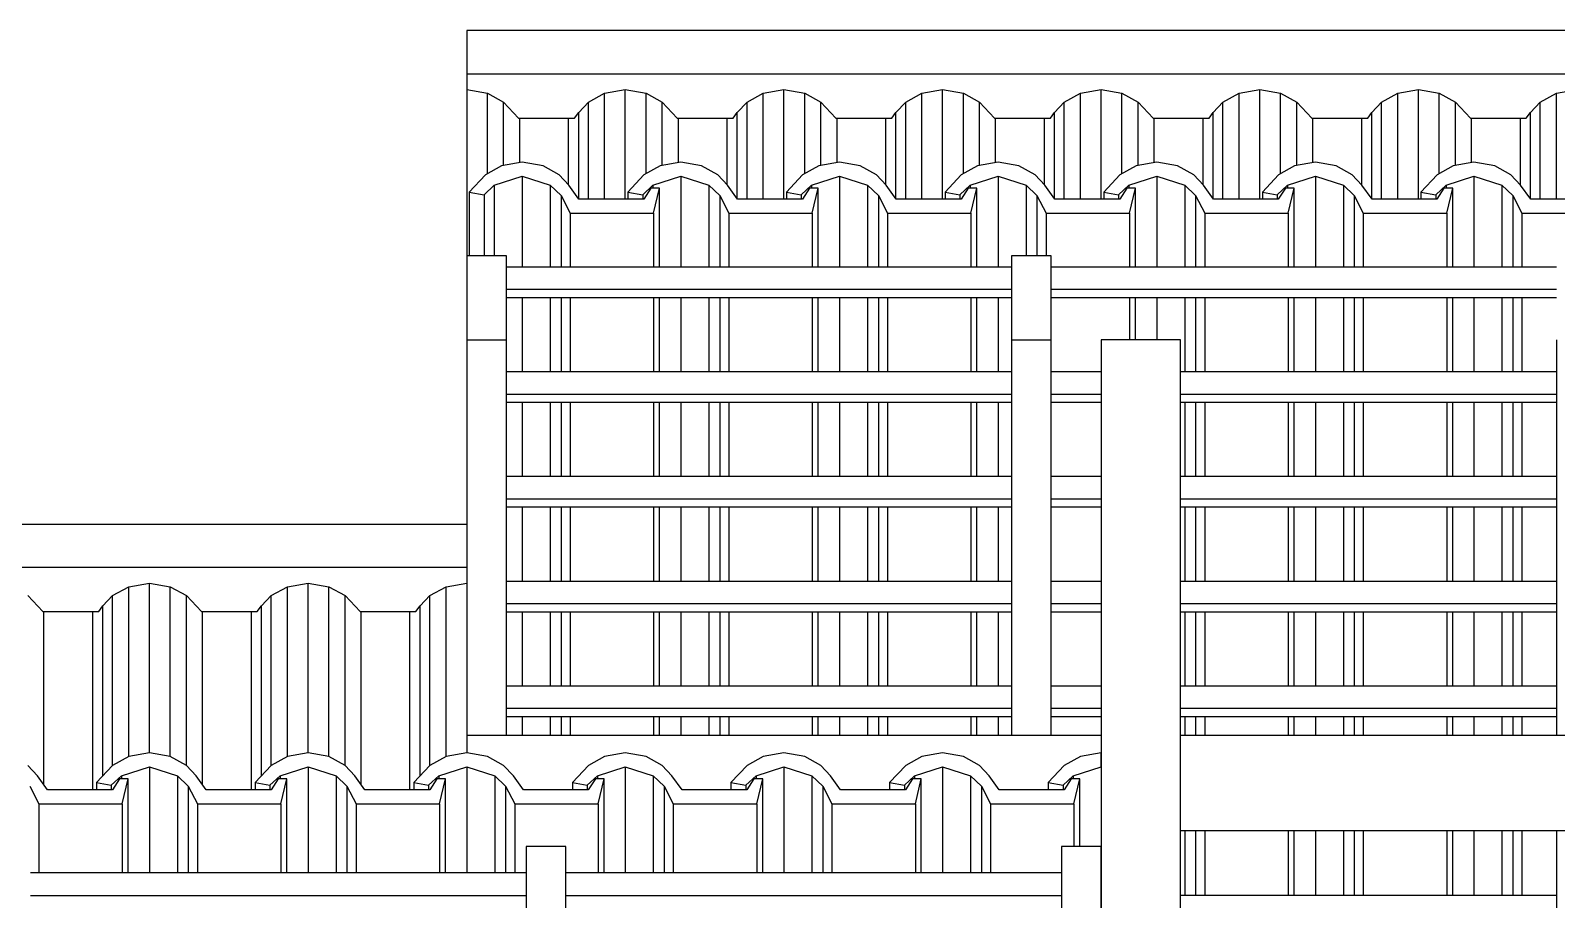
# Model space of a CAD drawing. Header units: metres. Extents: x 49 to 320, y -91 to 27.
# Drawn here: x 212.106 to 214.03, y 24.206 to 25.303 of the extents above; entities that cross this region are included whole.
import ezdxf

# ---------------------------------------------------------------- set-up
doc = ezdxf.new("R2010")
doc.units = ezdxf.units.M
doc.header["$LTSCALE"] = 0.2
for name, color, linetype in [('ARQ-___-___-VST', 9, 'Continuous'), ('ARQ-ALV', 6, 'Continuous'), ('ARQ-COB', 4, 'Continuous'), ('ARQ-FOR', 2, 'Continuous')]:
    doc.layers.add(name, color=color, linetype=linetype)

msp = doc.modelspace()

# ---------------------------------------------------------------- linework, layer by layer
at = {"layer": 'ARQ-___-___-VST'}
for p, q in [((212.6559, 25.3026), (212.6559, 25.2998)), ((218.8259, 25.3026), (212.6559, 25.3026)), ((218.8259, 25.3026), (212.6559, 25.3026)), ((212.6559, 25.2998), (212.6559, 25.2821)), ((212.6559, 25.2821), (212.6559, 25.2535)), ((212.6559, 25.2535), (212.6559, 25.248)), ((212.6559, 25.248), (212.6559, 25.2281)), ((212.6559, 25.248), (218.8259, 25.248)), ((212.6559, 25.2281), (212.6559, 25.0182)), ((212.6559, 25.2281), (212.6821, 25.2234)), ((212.8298, 25.2234), (212.8559, 25.2281)), ((212.8559, 25.0897), (212.8559, 25.2281)), ((212.8559, 25.2281), (212.8821, 25.2234)), ((213.0298, 25.2234), (213.0559, 25.2281)), ((213.0559, 25.0897), (213.0559, 25.2281)), ((213.0559, 25.2281), (213.0821, 25.2234)), ((213.2298, 25.2234), (213.2559, 25.2281)), ((213.2559, 25.0897), (213.2559, 25.2281)), ((213.2559, 25.2281), (213.2821, 25.2234)), ((213.4298, 25.2234), (213.4559, 25.2281)), ((213.4559, 25.0897), (213.4559, 25.2281)), ((213.4559, 25.2281), (213.4821, 25.2234)), ((213.6298, 25.2234), (213.6559, 25.2281)), ((213.6559, 25.0897), (213.6559, 25.2281)), ((213.6559, 25.2281), (213.6821, 25.2234)), ((213.8298, 25.2234), (213.8559, 25.2281)), ((213.8559, 25.0897), (213.8559, 25.2281)), ((213.8559, 25.2281), (213.8821, 25.2234)), ((214.0298, 25.2234), (214.0559, 25.2281)), ((212.6821, 25.122), (212.6821, 25.2234)), ((212.6821, 25.2234), (212.7025, 25.2123)), ((212.7025, 25.1322), (212.7025, 25.2123)), ((212.7025, 25.2123), (212.7214, 25.192)), ((212.7971, 25.1993), (212.8094, 25.2123)), ((212.8094, 25.2123), (212.8298, 25.2234)), ((212.8094, 25.0897), (212.8094, 25.2123)), ((212.8298, 25.0897), (212.8298, 25.2234)), ((212.8821, 25.122), (212.8821, 25.2234)), ((212.8821, 25.2234), (212.9025, 25.2123)), ((212.9025, 25.1322), (212.9025, 25.2123)), ((212.9025, 25.2123), (212.9214, 25.192)), ((212.9971, 25.1993), (213.0094, 25.2123)), ((213.0094, 25.2123), (213.0298, 25.2234)), ((213.0094, 25.0897), (213.0094, 25.2123)), ((213.0298, 25.0897), (213.0298, 25.2234)), ((213.0821, 25.122), (213.0821, 25.2234)), ((213.0821, 25.2234), (213.1025, 25.2123)), ((213.1025, 25.1322), (213.1025, 25.2123)), ((213.1025, 25.2123), (213.1214, 25.192)), ((213.1971, 25.1993), (213.2094, 25.2123)), ((213.2094, 25.2123), (213.2298, 25.2234)), ((213.2094, 25.0897), (213.2094, 25.2123)), ((213.2298, 25.0897), (213.2298, 25.2234)), ((213.2821, 25.122), (213.2821, 25.2234)), ((213.2821, 25.2234), (213.3025, 25.2123)), ((213.3025, 25.1322), (213.3025, 25.2123)), ((213.3025, 25.2123), (213.3214, 25.192)), ((213.3971, 25.1993), (213.4094, 25.2123)), ((213.4094, 25.2123), (213.4298, 25.2234)), ((213.4094, 25.0897), (213.4094, 25.2123)), ((213.4298, 25.0897), (213.4298, 25.2234)), ((213.4821, 25.122), (213.4821, 25.2234)), ((213.4821, 25.2234), (213.5025, 25.2123)), ((213.5025, 25.1322), (213.5025, 25.2123)), ((213.5025, 25.2123), (213.5214, 25.192)), ((213.5971, 25.1993), (213.6094, 25.2123)), ((213.6094, 25.2123), (213.6298, 25.2234)), ((213.6094, 25.0897), (213.6094, 25.2123)), ((213.6298, 25.0897), (213.6298, 25.2234)), ((213.6821, 25.122), (213.6821, 25.2234)), ((213.6821, 25.2234), (213.7025, 25.2123)), ((213.7025, 25.1322), (213.7025, 25.2123)), ((213.7025, 25.2123), (213.7214, 25.192)), ((213.7971, 25.1993), (213.8094, 25.2123)), ((213.8094, 25.2123), (213.8298, 25.2234)), ((213.8094, 25.0897), (213.8094, 25.2123)), ((213.8298, 25.0897), (213.8298, 25.2234)), ((213.8821, 25.122), (213.8821, 25.2234)), ((213.8821, 25.2234), (213.9025, 25.2123)), ((213.9025, 25.1322), (213.9025, 25.2123)), ((213.9025, 25.2123), (213.9214, 25.192)), ((213.9971, 25.1993), (214.0094, 25.2123)), ((214.0094, 25.2123), (214.0298, 25.2234)), ((214.0094, 25.0897), (214.0094, 25.2123)), ((214.0298, 25.0897), (214.0298, 25.2234)), ((212.7214, 25.192), (212.7919, 25.192)), ((212.7228, 25.1358), (212.7228, 25.192)), ((212.7844, 25.1079), (212.7844, 25.192)), ((212.7919, 25.192), (212.7971, 25.1993)), ((212.7971, 25.0902), (212.7971, 25.1993)), ((212.9214, 25.192), (212.9919, 25.192)), ((212.9228, 25.1358), (212.9228, 25.192)), ((212.9844, 25.1079), (212.9844, 25.192)), ((212.9919, 25.192), (212.9971, 25.1993)), ((212.9971, 25.0902), (212.9971, 25.1993)), ((213.1214, 25.192), (213.1919, 25.192)), ((213.1228, 25.1358), (213.1228, 25.192)), ((213.1844, 25.1079), (213.1844, 25.192)), ((213.1919, 25.192), (213.1971, 25.1993)), ((213.1971, 25.0902), (213.1971, 25.1993)), ((213.3214, 25.192), (213.3919, 25.192)), ((213.3228, 25.1358), (213.3228, 25.192)), ((213.3844, 25.1079), (213.3844, 25.192)), ((213.3919, 25.192), (213.3971, 25.1993)), ((213.3971, 25.0902), (213.3971, 25.1993)), ((213.5214, 25.192), (213.5919, 25.192)), ((213.5228, 25.1358), (213.5228, 25.192)), ((213.5844, 25.1079), (213.5844, 25.192)), ((213.5919, 25.192), (213.5971, 25.1993)), ((213.5971, 25.0902), (213.5971, 25.1993)), ((213.7214, 25.192), (213.7919, 25.192)), ((213.7228, 25.1358), (213.7228, 25.192)), ((213.7844, 25.1079), (213.7844, 25.192)), ((213.7919, 25.192), (213.7971, 25.1993)), ((213.7971, 25.0902), (213.7971, 25.1993)), ((213.9214, 25.192), (213.9919, 25.192)), ((213.9228, 25.1358), (213.9228, 25.192)), ((213.9844, 25.1079), (213.9844, 25.192)), ((213.9919, 25.192), (213.9971, 25.1993)), ((213.9971, 25.0902), (213.9971, 25.1993)), ((212.7259, 25.1189), (212.7259, 25.004)), ((212.9259, 25.1189), (212.9259, 25.004)), ((213.1259, 25.1189), (213.1259, 25.004)), ((213.3259, 25.1189), (213.3259, 25.004)), ((213.5259, 25.1189), (213.5259, 25.004)), ((213.7259, 25.1189), (213.7259, 25.004)), ((213.9259, 25.1189), (213.9259, 25.004)), ((212.6591, 25.0988), (212.6591, 25.0182)), ((212.6778, 25.0955), (212.6778, 25.0182)), ((212.6907, 25.1075), (212.6907, 25.0182)), ((212.7612, 25.1075), (212.7612, 25.004)), ((212.7749, 25.0945), (212.7749, 25.004)), ((212.8591, 25.0988), (212.8591, 25.0897)), ((212.8778, 25.0955), (212.8778, 25.0897)), ((212.8907, 25.1075), (212.8907, 25.1035)), ((212.8991, 25.004), (212.8991, 25.1035)), ((212.9612, 25.1075), (212.9612, 25.004)), ((212.9749, 25.0945), (212.9749, 25.004)), ((213.0591, 25.0988), (213.0591, 25.0897)), ((213.0778, 25.0955), (213.0778, 25.0897)), ((213.0907, 25.1075), (213.0907, 25.1035)), ((213.0991, 25.004), (213.0991, 25.1035)), ((213.1612, 25.1075), (213.1612, 25.004)), ((213.1749, 25.0945), (213.1749, 25.004)), ((213.2591, 25.0988), (213.2591, 25.0897)), ((213.2778, 25.0955), (213.2778, 25.0897)), ((213.2907, 25.1075), (213.2907, 25.1035)), ((213.2991, 25.004), (213.2991, 25.1035)), ((213.3612, 25.1075), (213.3612, 25.0182)), ((213.3749, 25.0945), (213.3749, 25.0182)), ((213.4591, 25.0988), (213.4591, 25.0897)), ((213.4778, 25.0955), (213.4778, 25.0897)), ((213.4907, 25.1075), (213.4907, 25.1035)), ((213.4991, 25.004), (213.4991, 25.1035)), ((213.5612, 25.1075), (213.5612, 25.004)), ((213.5749, 25.0945), (213.5749, 25.004)), ((213.6591, 25.0988), (213.6591, 25.0897)), ((213.6778, 25.0955), (213.6778, 25.0897)), ((213.6907, 25.1075), (213.6907, 25.1035)), ((213.6991, 25.004), (213.6991, 25.1035)), ((213.7612, 25.1075), (213.7612, 25.004)), ((213.7749, 25.0945), (213.7749, 25.004)), ((213.8591, 25.0988), (213.8591, 25.0897)), ((213.8778, 25.0955), (213.8778, 25.0897)), ((213.8907, 25.1075), (213.8907, 25.1035)), ((213.8991, 25.004), (213.8991, 25.1035)), ((213.9612, 25.1075), (213.9612, 25.004)), ((213.9749, 25.0945), (213.9749, 25.004)), ((212.7864, 25.0722), (212.7864, 25.004)), ((212.8916, 25.0722), (212.8916, 25.004)), ((212.9864, 25.0722), (212.9864, 25.004)), ((213.0916, 25.0722), (213.0916, 25.004)), ((213.1864, 25.0722), (213.1864, 25.004)), ((213.2916, 25.0722), (213.2916, 25.004)), ((213.3864, 25.0722), (213.3864, 25.0182)), ((213.4916, 25.0722), (213.4916, 25.004)), ((213.5864, 25.0722), (213.5864, 25.004)), ((213.6916, 25.0722), (213.6916, 25.004)), ((213.7864, 25.0722), (213.7864, 25.004)), ((213.8916, 25.0722), (213.8916, 25.004)), ((213.9864, 25.0722), (213.9864, 25.004)), ((213.3429, 25.004), (212.7059, 25.004)), ((214.0299, 25.004), (213.3929, 25.004)), ((213.3429, 24.9757), (212.7059, 24.9757)), ((214.0299, 24.9757), (213.3929, 24.9757)), ((212.7059, 24.9658), (213.3429, 24.9658)), ((212.7259, 24.9658), (212.7259, 24.8719)), ((212.7612, 24.9658), (212.7612, 24.8719)), ((212.7749, 24.9658), (212.7749, 24.8719)), ((212.7864, 24.9658), (212.7864, 24.8719)), ((212.8916, 24.9658), (212.8916, 24.8719)), ((212.8991, 24.8719), (212.8991, 24.9658)), ((212.9259, 24.9658), (212.9259, 24.8719)), ((212.9612, 24.9658), (212.9612, 24.8719)), ((212.9749, 24.9658), (212.9749, 24.8719)), ((212.9864, 24.9658), (212.9864, 24.8719)), ((213.0916, 24.9658), (213.0916, 24.8719)), ((213.0991, 24.8719), (213.0991, 24.9658)), ((213.1259, 24.9658), (213.1259, 24.8719)), ((213.1612, 24.9658), (213.1612, 24.8719)), ((213.1749, 24.9658), (213.1749, 24.8719)), ((213.1864, 24.9658), (213.1864, 24.8719)), ((213.2916, 24.9658), (213.2916, 24.8719)), ((213.2991, 24.8719), (213.2991, 24.9658)), ((213.3259, 24.9658), (213.3259, 24.8719)), ((213.3929, 24.9658), (214.0299, 24.9658)), ((213.4916, 24.9658), (213.4916, 24.9122)), ((213.4991, 24.9122), (213.4991, 24.9658)), ((213.5259, 24.9658), (213.5259, 24.9122)), ((213.5612, 24.9658), (213.5612, 24.8719)), ((213.5749, 24.9658), (213.5749, 24.8719)), ((213.5864, 24.9658), (213.5864, 24.8719)), ((213.6916, 24.9658), (213.6916, 24.8719)), ((213.6991, 24.8719), (213.6991, 24.9658)), ((213.7259, 24.9658), (213.7259, 24.8719)), ((213.7612, 24.9658), (213.7612, 24.8719)), ((213.7749, 24.9658), (213.7749, 24.8719)), ((213.7864, 24.9658), (213.7864, 24.8719)), ((213.8916, 24.9658), (213.8916, 24.8719)), ((213.8991, 24.8719), (213.8991, 24.9658)), ((213.9259, 24.9658), (213.9259, 24.8719)), ((213.9612, 24.9658), (213.9612, 24.8719)), ((213.9749, 24.9658), (213.9749, 24.8719)), ((213.9864, 24.9658), (213.9864, 24.8719)), ((212.6559, 24.9123), (212.6559, 24.4133)), ((212.7059, 24.4133), (212.7059, 24.9123)), ((213.3429, 24.9123), (213.3429, 24.4133)), ((213.3929, 24.4133), (213.3929, 24.9123)), ((214.0299, 24.9123), (214.0299, 24.4133)), ((213.3429, 24.8719), (212.7059, 24.8719)), ((213.4559, 24.8719), (213.3929, 24.8719)), ((214.0299, 24.8719), (213.5559, 24.8719)), ((213.3429, 24.8436), (212.7059, 24.8436)), ((213.4559, 24.8436), (213.3929, 24.8436)), ((214.0299, 24.8436), (213.5559, 24.8436)), ((212.7059, 24.8337), (213.3429, 24.8337)), ((212.7259, 24.8337), (212.7259, 24.7398)), ((212.7612, 24.8337), (212.7612, 24.7398)), ((212.7749, 24.8337), (212.7749, 24.7398)), ((212.7864, 24.8337), (212.7864, 24.7398)), ((212.8916, 24.8337), (212.8916, 24.7398)), ((212.8991, 24.7398), (212.8991, 24.8337)), ((212.9259, 24.8337), (212.9259, 24.7398)), ((212.9612, 24.8337), (212.9612, 24.7398)), ((212.9749, 24.8337), (212.9749, 24.7398)), ((212.9864, 24.8337), (212.9864, 24.7398)), ((213.0916, 24.8337), (213.0916, 24.7398)), ((213.0991, 24.7398), (213.0991, 24.8337)), ((213.1259, 24.8337), (213.1259, 24.7398)), ((213.1612, 24.8337), (213.1612, 24.7398)), ((213.1749, 24.8337), (213.1749, 24.7398)), ((213.1864, 24.8337), (213.1864, 24.7398)), ((213.2916, 24.8337), (213.2916, 24.7398)), ((213.2991, 24.7398), (213.2991, 24.8337)), ((213.3259, 24.8337), (213.3259, 24.7398)), ((213.3929, 24.8337), (213.4559, 24.8337)), ((213.5559, 24.8337), (214.0299, 24.8337)), ((213.5612, 24.8337), (213.5612, 24.7398)), ((213.5749, 24.8337), (213.5749, 24.7398)), ((213.5864, 24.8337), (213.5864, 24.7398)), ((213.6916, 24.8337), (213.6916, 24.7398)), ((213.6991, 24.7398), (213.6991, 24.8337)), ((213.7259, 24.8337), (213.7259, 24.7398)), ((213.7612, 24.8337), (213.7612, 24.7398)), ((213.7749, 24.8337), (213.7749, 24.7398)), ((213.7864, 24.8337), (213.7864, 24.7398)), ((213.8916, 24.8337), (213.8916, 24.7398)), ((213.8991, 24.7398), (213.8991, 24.8337)), ((213.9259, 24.8337), (213.9259, 24.7398)), ((213.9612, 24.8337), (213.9612, 24.7398)), ((213.9749, 24.8337), (213.9749, 24.7398)), ((213.9864, 24.8337), (213.9864, 24.7398)), ((213.3429, 24.7398), (212.7059, 24.7398)), ((213.4559, 24.7398), (213.3929, 24.7398)), ((214.0299, 24.7398), (213.5559, 24.7398)), ((213.3429, 24.7114), (212.7059, 24.7114)), ((213.4559, 24.7114), (213.3929, 24.7114)), ((214.0299, 24.7114), (213.5559, 24.7114)), ((212.7059, 24.7015), (213.3429, 24.7015)), ((212.7259, 24.7015), (212.7259, 24.6076)), ((212.7612, 24.7015), (212.7612, 24.6076)), ((212.7749, 24.7015), (212.7749, 24.6076)), ((212.7864, 24.7015), (212.7864, 24.6076)), ((212.8916, 24.7015), (212.8916, 24.6076)), ((212.8991, 24.6076), (212.8991, 24.7015)), ((212.9259, 24.7015), (212.9259, 24.6076)), ((212.9612, 24.7015), (212.9612, 24.6076)), ((212.9749, 24.7015), (212.9749, 24.6076)), ((212.9864, 24.7015), (212.9864, 24.6076)), ((213.0916, 24.7015), (213.0916, 24.6076)), ((213.0991, 24.6076), (213.0991, 24.7015)), ((213.1259, 24.7015), (213.1259, 24.6076)), ((213.1612, 24.7015), (213.1612, 24.6076)), ((213.1749, 24.7015), (213.1749, 24.6076)), ((213.1864, 24.7015), (213.1864, 24.6076)), ((213.2916, 24.7015), (213.2916, 24.6076)), ((213.2991, 24.6076), (213.2991, 24.7015)), ((213.3259, 24.7015), (213.3259, 24.6076)), ((213.3929, 24.7015), (213.4559, 24.7015)), ((213.5559, 24.7015), (214.0299, 24.7015)), ((213.5612, 24.7015), (213.5612, 24.6076)), ((213.5749, 24.7015), (213.5749, 24.6076)), ((213.5864, 24.7015), (213.5864, 24.6076)), ((213.6916, 24.7015), (213.6916, 24.6076)), ((213.6991, 24.6076), (213.6991, 24.7015)), ((213.7259, 24.7015), (213.7259, 24.6076)), ((213.7612, 24.7015), (213.7612, 24.6076)), ((213.7749, 24.7015), (213.7749, 24.6076)), ((213.7864, 24.7015), (213.7864, 24.6076)), ((213.8916, 24.7015), (213.8916, 24.6076)), ((213.8991, 24.6076), (213.8991, 24.7015)), ((213.9259, 24.7015), (213.9259, 24.6076)), ((213.9612, 24.7015), (213.9612, 24.6076)), ((213.9749, 24.7015), (213.9749, 24.6076)), ((213.9864, 24.7015), (213.9864, 24.6076)), ((212.6559, 24.6793), (210.8559, 24.6793)), ((210.8559, 24.6255), (212.6559, 24.6255)), ((212.1025, 24.5898), (212.1214, 24.5695)), ((212.1971, 24.5768), (212.2094, 24.5898)), ((212.2094, 24.5898), (212.2298, 24.6009)), ((212.2094, 24.3755), (212.2094, 24.5898)), ((212.2298, 24.6009), (212.2559, 24.6056)), ((212.2298, 24.3867), (212.2298, 24.6009)), ((212.2559, 24.3913), (212.2559, 24.6056)), ((212.2559, 24.6056), (212.2821, 24.6009)), ((212.2821, 24.3867), (212.2821, 24.6009)), ((212.2821, 24.6009), (212.3025, 24.5898)), ((212.3025, 24.3755), (212.3025, 24.5898)), ((212.3025, 24.5898), (212.3214, 24.5695)), ((212.3971, 24.5768), (212.4094, 24.5898)), ((212.4094, 24.5898), (212.4298, 24.6009)), ((212.4094, 24.3755), (212.4094, 24.5898)), ((212.4298, 24.6009), (212.4559, 24.6056)), ((212.4298, 24.3867), (212.4298, 24.6009)), ((212.4559, 24.3913), (212.4559, 24.6056)), ((212.4559, 24.6056), (212.4821, 24.6009)), ((212.4821, 24.3867), (212.4821, 24.6009)), ((212.4821, 24.6009), (212.5025, 24.5898)), ((212.5025, 24.3755), (212.5025, 24.5898)), ((212.5025, 24.5898), (212.5214, 24.5695)), ((212.5971, 24.5768), (212.6094, 24.5898)), ((212.6094, 24.5898), (212.6298, 24.6009)), ((212.6094, 24.3755), (212.6094, 24.5898)), ((212.6298, 24.6009), (212.6559, 24.6056)), ((212.6298, 24.3867), (212.6298, 24.6009)), ((213.3429, 24.6076), (212.7059, 24.6076)), ((213.4559, 24.6076), (213.3929, 24.6076)), ((214.0299, 24.6076), (213.5559, 24.6076)), ((212.1214, 24.5695), (212.1919, 24.5695)), ((212.1228, 24.3513), (212.1228, 24.5695)), ((212.1844, 24.3447), (212.1844, 24.5695)), ((212.1919, 24.5695), (212.1971, 24.5768)), ((212.1971, 24.3624), (212.1971, 24.5768)), ((212.3214, 24.5695), (212.3919, 24.5695)), ((212.3228, 24.3513), (212.3228, 24.5695)), ((212.3844, 24.3447), (212.3844, 24.5695)), ((212.3919, 24.5695), (212.3971, 24.5768)), ((212.3971, 24.3624), (212.3971, 24.5768)), ((212.5214, 24.5695), (212.5919, 24.5695)), ((212.5228, 24.3513), (212.5228, 24.5695)), ((212.5844, 24.3447), (212.5844, 24.5695)), ((212.5919, 24.5695), (212.5971, 24.5768)), ((212.5971, 24.3624), (212.5971, 24.5768)), ((213.3429, 24.5793), (212.7059, 24.5793)), ((213.4559, 24.5793), (213.3929, 24.5793)), ((214.0299, 24.5793), (213.5559, 24.5793)), ((212.7059, 24.5694), (213.3429, 24.5694)), ((212.7259, 24.5694), (212.7259, 24.4755)), ((212.7612, 24.5694), (212.7612, 24.4755)), ((212.7749, 24.5694), (212.7749, 24.4755)), ((212.7864, 24.5694), (212.7864, 24.4755)), ((212.8916, 24.5694), (212.8916, 24.4755)), ((212.8991, 24.4755), (212.8991, 24.5694)), ((212.9259, 24.5694), (212.9259, 24.4755)), ((212.9612, 24.5694), (212.9612, 24.4755)), ((212.9749, 24.5694), (212.9749, 24.4755)), ((212.9864, 24.5694), (212.9864, 24.4755)), ((213.0916, 24.5694), (213.0916, 24.4755)), ((213.0991, 24.4755), (213.0991, 24.5694)), ((213.1259, 24.5694), (213.1259, 24.4755)), ((213.1612, 24.5694), (213.1612, 24.4755)), ((213.1749, 24.5694), (213.1749, 24.4755)), ((213.1864, 24.5694), (213.1864, 24.4755)), ((213.2916, 24.5694), (213.2916, 24.4755)), ((213.2991, 24.4755), (213.2991, 24.5694)), ((213.3259, 24.5694), (213.3259, 24.4755)), ((213.3929, 24.5694), (213.4559, 24.5694)), ((213.5559, 24.5694), (214.0299, 24.5694)), ((213.5612, 24.5694), (213.5612, 24.4755)), ((213.5749, 24.5694), (213.5749, 24.4755)), ((213.5864, 24.5694), (213.5864, 24.4755)), ((213.6916, 24.5694), (213.6916, 24.4755)), ((213.6991, 24.4755), (213.6991, 24.5694)), ((213.7259, 24.5694), (213.7259, 24.4755)), ((213.7612, 24.5694), (213.7612, 24.4755)), ((213.7749, 24.5694), (213.7749, 24.4755)), ((213.7864, 24.5694), (213.7864, 24.4755)), ((213.8916, 24.5694), (213.8916, 24.4755)), ((213.8991, 24.4755), (213.8991, 24.5694)), ((213.9259, 24.5694), (213.9259, 24.4755)), ((213.9612, 24.5694), (213.9612, 24.4755)), ((213.9749, 24.5694), (213.9749, 24.4755)), ((213.9864, 24.5694), (213.9864, 24.4755)), ((213.3429, 24.4755), (212.7059, 24.4755)), ((213.4559, 24.4755), (213.3929, 24.4755)), ((214.0299, 24.4755), (213.5559, 24.4755)), ((213.3429, 24.4472), (212.7059, 24.4472)), ((212.7059, 24.4373), (213.3429, 24.4373)), ((212.7259, 24.4373), (212.7259, 24.4133)), ((212.7612, 24.4373), (212.7612, 24.4133)), ((212.7749, 24.4373), (212.7749, 24.4133)), ((212.7864, 24.4373), (212.7864, 24.4133)), ((212.8916, 24.4373), (212.8916, 24.4133)), ((212.8991, 24.4133), (212.8991, 24.4373)), ((212.9259, 24.4373), (212.9259, 24.4133)), ((212.9612, 24.4373), (212.9612, 24.4133)), ((212.9749, 24.4373), (212.9749, 24.4133)), ((212.9864, 24.4373), (212.9864, 24.4133)), ((213.0916, 24.4373), (213.0916, 24.4133)), ((213.0991, 24.4133), (213.0991, 24.4373)), ((213.1259, 24.4373), (213.1259, 24.4133)), ((213.1612, 24.4373), (213.1612, 24.4133)), ((213.1749, 24.4373), (213.1749, 24.4133)), ((213.1864, 24.4373), (213.1864, 24.4133)), ((213.2916, 24.4373), (213.2916, 24.4133)), ((213.2991, 24.4133), (213.2991, 24.4373)), ((213.3259, 24.4373), (213.3259, 24.4133)), ((213.4559, 24.4472), (213.3929, 24.4472)), ((213.3929, 24.4373), (213.4559, 24.4373)), ((214.0299, 24.4472), (213.5559, 24.4472)), ((213.5559, 24.4373), (214.0299, 24.4373)), ((213.5612, 24.4373), (213.5612, 24.4133)), ((213.5749, 24.4373), (213.5749, 24.4133)), ((213.5864, 24.4373), (213.5864, 24.4133)), ((213.6916, 24.4373), (213.6916, 24.4133)), ((213.6991, 24.4133), (213.6991, 24.4373)), ((213.7259, 24.4373), (213.7259, 24.4133)), ((213.7612, 24.4373), (213.7612, 24.4133)), ((213.7749, 24.4373), (213.7749, 24.4133)), ((213.7864, 24.4373), (213.7864, 24.4133)), ((213.8916, 24.4373), (213.8916, 24.4133)), ((213.8991, 24.4133), (213.8991, 24.4373)), ((213.9259, 24.4373), (213.9259, 24.4133)), ((213.9612, 24.4373), (213.9612, 24.4133)), ((213.9749, 24.4373), (213.9749, 24.4133)), ((213.9864, 24.4373), (213.9864, 24.4133)), ((212.6559, 24.4133), (212.6559, 24.3913)), ((213.4559, 24.4133), (212.6559, 24.4133)), ((218.8259, 24.4133), (213.5559, 24.4133)), ((212.2207, 24.3625), (212.2207, 24.3585)), ((212.2291, 24.2398), (212.2291, 24.3585)), ((212.2559, 24.3739), (212.2559, 24.2398)), ((212.2912, 24.3625), (212.2912, 24.2398)), ((212.4207, 24.3625), (212.4207, 24.3585)), ((212.4291, 24.2398), (212.4291, 24.3585)), ((212.4559, 24.3739), (212.4559, 24.2398)), ((212.4912, 24.3625), (212.4912, 24.2398)), ((212.6207, 24.3625), (212.6207, 24.3585)), ((212.6291, 24.2398), (212.6291, 24.3585)), ((212.6559, 24.3739), (212.6559, 24.2398)), ((212.6912, 24.3625), (212.6912, 24.2398)), ((212.8207, 24.3625), (212.8207, 24.3585)), ((212.8291, 24.2398), (212.8291, 24.3585)), ((212.8559, 24.3739), (212.8559, 24.2398)), ((212.8912, 24.3625), (212.8912, 24.2398)), ((213.0207, 24.3625), (213.0207, 24.3585)), ((213.0291, 24.2398), (213.0291, 24.3585)), ((213.0559, 24.3739), (213.0559, 24.2398)), ((213.0912, 24.3625), (213.0912, 24.2398)), ((213.2207, 24.3625), (213.2207, 24.3585)), ((213.2291, 24.2398), (213.2291, 24.3585)), ((213.2559, 24.3739), (213.2559, 24.2398)), ((213.2912, 24.3625), (213.2912, 24.2398)), ((213.4207, 24.3625), (213.4207, 24.3585)), ((213.4291, 24.2732), (213.4291, 24.3585)), ((212.1891, 24.3538), (212.1891, 24.3447)), ((212.2078, 24.3505), (212.2078, 24.3447)), ((212.3049, 24.3495), (212.3049, 24.2398)), ((212.3891, 24.3538), (212.3891, 24.3447)), ((212.4078, 24.3505), (212.4078, 24.3447)), ((212.5049, 24.3495), (212.5049, 24.2398)), ((212.5891, 24.3538), (212.5891, 24.3447)), ((212.6078, 24.3505), (212.6078, 24.3447)), ((212.7049, 24.3495), (212.7049, 24.2398)), ((212.7891, 24.3538), (212.7891, 24.3447)), ((212.8078, 24.3505), (212.8078, 24.3447)), ((212.9049, 24.3495), (212.9049, 24.2398)), ((212.9891, 24.3538), (212.9891, 24.3447)), ((213.0078, 24.3505), (213.0078, 24.3447)), ((213.1049, 24.3495), (213.1049, 24.2398)), ((213.1891, 24.3538), (213.1891, 24.3447)), ((213.2078, 24.3505), (213.2078, 24.3447)), ((213.3049, 24.3495), (213.3049, 24.2398)), ((213.3891, 24.3538), (213.3891, 24.3447)), ((213.4078, 24.3505), (213.4078, 24.3447)), ((212.1164, 24.3272), (212.1164, 24.2398)), ((212.2216, 24.3272), (212.2216, 24.2398)), ((212.3164, 24.3272), (212.3164, 24.2398)), ((212.4216, 24.3272), (212.4216, 24.2398)), ((212.5164, 24.3272), (212.5164, 24.2398)), ((212.6216, 24.3272), (212.6216, 24.2398)), ((212.7164, 24.3272), (212.7164, 24.2398)), ((212.8216, 24.3272), (212.8216, 24.2398)), ((212.9164, 24.3272), (212.9164, 24.2398)), ((213.0216, 24.3272), (213.0216, 24.2398)), ((213.1164, 24.3272), (213.1164, 24.2398)), ((213.2216, 24.3272), (213.2216, 24.2398)), ((213.3164, 24.3272), (213.3164, 24.2398)), ((213.4216, 24.3272), (213.4216, 24.2732)), ((213.5559, 24.2933), (218.8259, 24.2933)), ((213.5612, 24.2933), (213.5612, 24.2112)), ((213.5749, 24.2933), (213.5749, 24.2112)), ((213.5864, 24.2933), (213.5864, 24.2112)), ((213.6916, 24.2933), (213.6916, 24.2112)), ((213.6991, 24.2112), (213.6991, 24.2933)), ((213.7259, 24.2933), (213.7259, 24.2112)), ((213.7612, 24.2933), (213.7612, 24.2112)), ((213.7749, 24.2933), (213.7749, 24.2112)), ((213.7864, 24.2933), (213.7864, 24.2112)), ((213.8916, 24.2933), (213.8916, 24.2112)), ((213.8991, 24.2112), (213.8991, 24.2933)), ((213.9259, 24.2933), (213.9259, 24.2112)), ((213.9612, 24.2933), (213.9612, 24.2112)), ((213.9749, 24.2933), (213.9749, 24.2112)), ((213.9864, 24.2933), (213.9864, 24.2112)), ((214.0299, 24.2933), (214.0299, 23.842)), ((212.7309, 24.2398), (212.1059, 24.2398)), ((213.4059, 24.2398), (212.7809, 24.2398)), ((212.1059, 24.2114), (212.7309, 24.2114)), ((212.7809, 24.2114), (213.4059, 24.2114)), ((214.0299, 24.2112), (213.5559, 24.2112))]:
    msp.add_line(p, q, dxfattribs=at)
at = {"layer": 'ARQ-ALV'}
for p, q in [((213.4559, 24.9122), (213.4559, 23.186)), ((213.5559, 24.9122), (213.4559, 24.9122)), ((213.5559, 23.186), (213.5559, 24.9122))]:
    msp.add_line(p, q, dxfattribs=at)
at = {"layer": 'ARQ-COB'}
for p, q in [((212.6998, 25.1317), (212.6794, 25.1205)), ((212.7259, 25.1363), (212.6998, 25.1317)), ((212.7521, 25.1317), (212.7259, 25.1363)), ((212.7725, 25.1205), (212.7521, 25.1317)), ((212.8998, 25.1317), (212.8794, 25.1205)), ((212.9259, 25.1363), (212.8998, 25.1317)), ((212.9521, 25.1317), (212.9259, 25.1363)), ((212.9725, 25.1205), (212.9521, 25.1317)), ((213.0998, 25.1317), (213.0794, 25.1205)), ((213.1259, 25.1363), (213.0998, 25.1317)), ((213.1521, 25.1317), (213.1259, 25.1363)), ((213.1725, 25.1205), (213.1521, 25.1317)), ((213.2998, 25.1317), (213.2794, 25.1205)), ((213.3259, 25.1363), (213.2998, 25.1317)), ((213.3521, 25.1317), (213.3259, 25.1363)), ((213.3725, 25.1205), (213.3521, 25.1317)), ((213.4998, 25.1317), (213.4794, 25.1205)), ((213.5259, 25.1363), (213.4998, 25.1317)), ((213.5521, 25.1317), (213.5259, 25.1363)), ((213.5725, 25.1205), (213.5521, 25.1317)), ((213.6998, 25.1317), (213.6794, 25.1205)), ((213.7259, 25.1363), (213.6998, 25.1317)), ((213.7521, 25.1317), (213.7259, 25.1363)), ((213.7725, 25.1205), (213.7521, 25.1317)), ((213.8998, 25.1317), (213.8794, 25.1205)), ((213.9259, 25.1363), (213.8998, 25.1317)), ((213.9521, 25.1317), (213.9259, 25.1363)), ((213.9725, 25.1205), (213.9521, 25.1317)), ((212.6794, 25.1205), (212.6591, 25.0988)), ((212.6907, 25.1075), (212.7259, 25.1189)), ((212.7259, 25.1189), (212.7612, 25.1075)), ((212.7847, 25.1075), (212.7725, 25.1205)), ((212.8794, 25.1205), (212.8591, 25.0988)), ((212.8907, 25.1075), (212.9259, 25.1189)), ((212.9259, 25.1189), (212.9612, 25.1075)), ((212.9847, 25.1075), (212.9725, 25.1205)), ((213.0794, 25.1205), (213.0591, 25.0988)), ((213.0907, 25.1075), (213.1259, 25.1189)), ((213.1259, 25.1189), (213.1612, 25.1075)), ((213.1847, 25.1075), (213.1725, 25.1205)), ((213.2794, 25.1205), (213.2591, 25.0988)), ((213.2907, 25.1075), (213.3259, 25.1189)), ((213.3259, 25.1189), (213.3612, 25.1075)), ((213.3847, 25.1075), (213.3725, 25.1205)), ((213.4794, 25.1205), (213.4591, 25.0988)), ((213.4907, 25.1075), (213.5259, 25.1189)), ((213.5259, 25.1189), (213.5612, 25.1075)), ((213.5847, 25.1075), (213.5725, 25.1205)), ((213.6794, 25.1205), (213.6591, 25.0988)), ((213.6907, 25.1075), (213.7259, 25.1189)), ((213.7259, 25.1189), (213.7612, 25.1075)), ((213.7847, 25.1075), (213.7725, 25.1205)), ((213.8794, 25.1205), (213.8591, 25.0988)), ((213.8907, 25.1075), (213.9259, 25.1189)), ((213.9259, 25.1189), (213.9612, 25.1075)), ((213.9847, 25.1075), (213.9725, 25.1205)), ((212.6591, 25.0988), (212.6778, 25.0955)), ((212.6778, 25.0955), (212.6907, 25.1075)), ((212.7612, 25.1075), (212.7749, 25.0945)), ((212.7749, 25.0945), (212.7864, 25.0722)), ((212.7974, 25.0897), (212.7847, 25.1075)), ((212.8792, 25.0897), (212.7974, 25.0897)), ((212.8591, 25.0988), (212.8778, 25.0955)), ((212.8778, 25.0955), (212.8907, 25.1075)), ((212.8881, 25.1035), (212.8792, 25.0897)), ((212.8991, 25.1035), (212.8881, 25.1035)), ((212.8916, 25.0722), (212.8991, 25.1035)), ((212.9612, 25.1075), (212.9749, 25.0945)), ((212.9749, 25.0945), (212.9864, 25.0722)), ((212.9974, 25.0897), (212.9847, 25.1075)), ((213.0792, 25.0897), (212.9974, 25.0897)), ((213.0591, 25.0988), (213.0778, 25.0955)), ((213.0778, 25.0955), (213.0907, 25.1075)), ((213.0881, 25.1035), (213.0792, 25.0897)), ((213.0991, 25.1035), (213.0881, 25.1035)), ((213.0916, 25.0722), (213.0991, 25.1035)), ((213.1612, 25.1075), (213.1749, 25.0945)), ((213.1749, 25.0945), (213.1864, 25.0722)), ((213.1974, 25.0897), (213.1847, 25.1075)), ((213.2792, 25.0897), (213.1974, 25.0897)), ((213.2591, 25.0988), (213.2778, 25.0955)), ((213.2778, 25.0955), (213.2907, 25.1075)), ((213.2881, 25.1035), (213.2792, 25.0897)), ((213.2991, 25.1035), (213.2881, 25.1035)), ((213.2916, 25.0722), (213.2991, 25.1035)), ((213.3612, 25.1075), (213.3749, 25.0945)), ((213.3749, 25.0945), (213.3864, 25.0722)), ((213.3974, 25.0897), (213.3847, 25.1075)), ((213.4792, 25.0897), (213.3974, 25.0897)), ((213.4591, 25.0988), (213.4778, 25.0955)), ((213.4778, 25.0955), (213.4907, 25.1075)), ((213.4881, 25.1035), (213.4792, 25.0897)), ((213.4991, 25.1035), (213.4881, 25.1035)), ((213.4916, 25.0722), (213.4991, 25.1035)), ((213.5612, 25.1075), (213.5749, 25.0945)), ((213.5749, 25.0945), (213.5864, 25.0722)), ((213.5974, 25.0897), (213.5847, 25.1075)), ((213.6792, 25.0897), (213.5974, 25.0897)), ((213.6591, 25.0988), (213.6778, 25.0955)), ((213.6778, 25.0955), (213.6907, 25.1075)), ((213.6881, 25.1035), (213.6792, 25.0897)), ((213.6991, 25.1035), (213.6881, 25.1035)), ((213.6916, 25.0722), (213.6991, 25.1035)), ((213.7612, 25.1075), (213.7749, 25.0945)), ((213.7749, 25.0945), (213.7864, 25.0722)), ((213.7974, 25.0897), (213.7847, 25.1075)), ((213.8792, 25.0897), (213.7974, 25.0897)), ((213.8591, 25.0988), (213.8778, 25.0955)), ((213.8778, 25.0955), (213.8907, 25.1075)), ((213.8881, 25.1035), (213.8792, 25.0897)), ((213.8991, 25.1035), (213.8881, 25.1035)), ((213.8916, 25.0722), (213.8991, 25.1035)), ((213.9612, 25.1075), (213.9749, 25.0945)), ((213.9749, 25.0945), (213.9864, 25.0722)), ((213.9974, 25.0897), (213.9847, 25.1075)), ((214.0792, 25.0897), (213.9974, 25.0897)), ((212.7864, 25.0722), (212.8916, 25.0722)), ((212.9864, 25.0722), (213.0916, 25.0722)), ((213.1864, 25.0722), (213.2916, 25.0722)), ((213.3864, 25.0722), (213.4916, 25.0722)), ((213.5864, 25.0722), (213.6916, 25.0722)), ((213.7864, 25.0722), (213.8916, 25.0722)), ((213.9864, 25.0722), (214.0916, 25.0722)), ((212.2298, 24.3867), (212.2094, 24.3755)), ((212.2559, 24.3913), (212.2298, 24.3867)), ((212.2821, 24.3867), (212.2559, 24.3913)), ((212.3025, 24.3755), (212.2821, 24.3867)), ((212.4298, 24.3867), (212.4094, 24.3755)), ((212.4559, 24.3913), (212.4298, 24.3867)), ((212.4821, 24.3867), (212.4559, 24.3913)), ((212.5025, 24.3755), (212.4821, 24.3867)), ((212.6298, 24.3867), (212.6094, 24.3755)), ((212.6559, 24.3913), (212.6298, 24.3867)), ((212.6821, 24.3867), (212.6559, 24.3913)), ((212.7025, 24.3755), (212.6821, 24.3867)), ((212.8298, 24.3867), (212.8094, 24.3755)), ((212.8559, 24.3913), (212.8298, 24.3867)), ((212.8821, 24.3867), (212.8559, 24.3913)), ((212.9025, 24.3755), (212.8821, 24.3867)), ((213.0298, 24.3867), (213.0094, 24.3755)), ((213.0559, 24.3913), (213.0298, 24.3867)), ((213.0821, 24.3867), (213.0559, 24.3913)), ((213.1025, 24.3755), (213.0821, 24.3867)), ((213.2298, 24.3867), (213.2094, 24.3755)), ((213.2559, 24.3913), (213.2298, 24.3867)), ((213.2821, 24.3867), (213.2559, 24.3913)), ((213.3025, 24.3755), (213.2821, 24.3867)), ((213.4298, 24.3867), (213.4094, 24.3755)), ((213.4559, 24.3913), (213.4298, 24.3867)), ((213.4559, 24.3739), (213.4559, 24.3913)), ((212.1147, 24.3625), (212.1025, 24.3755)), ((212.1274, 24.3447), (212.1147, 24.3625)), ((212.2094, 24.3755), (212.1891, 24.3538)), ((212.2078, 24.3505), (212.2207, 24.3625)), ((212.2181, 24.3585), (212.2092, 24.3447)), ((212.2291, 24.3585), (212.2181, 24.3585)), ((212.2207, 24.3625), (212.2559, 24.3739)), ((212.2216, 24.3272), (212.2291, 24.3585)), ((212.2559, 24.3739), (212.2912, 24.3625)), ((212.2912, 24.3625), (212.3049, 24.3495)), ((212.3147, 24.3625), (212.3025, 24.3755)), ((212.3274, 24.3447), (212.3147, 24.3625)), ((212.4094, 24.3755), (212.3891, 24.3538)), ((212.4078, 24.3505), (212.4207, 24.3625)), ((212.4181, 24.3585), (212.4092, 24.3447)), ((212.4291, 24.3585), (212.4181, 24.3585)), ((212.4207, 24.3625), (212.4559, 24.3739)), ((212.4216, 24.3272), (212.4291, 24.3585)), ((212.4559, 24.3739), (212.4912, 24.3625)), ((212.4912, 24.3625), (212.5049, 24.3495)), ((212.5147, 24.3625), (212.5025, 24.3755)), ((212.5274, 24.3447), (212.5147, 24.3625)), ((212.6094, 24.3755), (212.5891, 24.3538)), ((212.6078, 24.3505), (212.6207, 24.3625)), ((212.6181, 24.3585), (212.6092, 24.3447)), ((212.6291, 24.3585), (212.6181, 24.3585)), ((212.6207, 24.3625), (212.6559, 24.3739)), ((212.6216, 24.3272), (212.6291, 24.3585)), ((212.6559, 24.3739), (212.6912, 24.3625)), ((212.6912, 24.3625), (212.7049, 24.3495)), ((212.7147, 24.3625), (212.7025, 24.3755)), ((212.7274, 24.3447), (212.7147, 24.3625)), ((212.8094, 24.3755), (212.7891, 24.3538)), ((212.8078, 24.3505), (212.8207, 24.3625)), ((212.8181, 24.3585), (212.8092, 24.3447)), ((212.8291, 24.3585), (212.8181, 24.3585)), ((212.8207, 24.3625), (212.8559, 24.3739)), ((212.8216, 24.3272), (212.8291, 24.3585)), ((212.8559, 24.3739), (212.8912, 24.3625)), ((212.8912, 24.3625), (212.9049, 24.3495)), ((212.9147, 24.3625), (212.9025, 24.3755)), ((212.9274, 24.3447), (212.9147, 24.3625)), ((213.0094, 24.3755), (212.9891, 24.3538)), ((213.0078, 24.3505), (213.0207, 24.3625)), ((213.0181, 24.3585), (213.0092, 24.3447)), ((213.0291, 24.3585), (213.0181, 24.3585)), ((213.0207, 24.3625), (213.0559, 24.3739)), ((213.0216, 24.3272), (213.0291, 24.3585)), ((213.0559, 24.3739), (213.0912, 24.3625)), ((213.0912, 24.3625), (213.1049, 24.3495)), ((213.1147, 24.3625), (213.1025, 24.3755)), ((213.1274, 24.3447), (213.1147, 24.3625)), ((213.2094, 24.3755), (213.1891, 24.3538)), ((213.2078, 24.3505), (213.2207, 24.3625)), ((213.2181, 24.3585), (213.2092, 24.3447)), ((213.2291, 24.3585), (213.2181, 24.3585)), ((213.2207, 24.3625), (213.2559, 24.3739)), ((213.2216, 24.3272), (213.2291, 24.3585)), ((213.2559, 24.3739), (213.2912, 24.3625)), ((213.2912, 24.3625), (213.3049, 24.3495)), ((213.3147, 24.3625), (213.3025, 24.3755)), ((213.3274, 24.3447), (213.3147, 24.3625)), ((213.4094, 24.3755), (213.3891, 24.3538)), ((213.4078, 24.3505), (213.4207, 24.3625)), ((213.4181, 24.3585), (213.4092, 24.3447)), ((213.4291, 24.3585), (213.4181, 24.3585)), ((213.4207, 24.3625), (213.4559, 24.3739)), ((213.4216, 24.3272), (213.4291, 24.3585)), ((212.1049, 24.3495), (212.1164, 24.3272)), ((212.2092, 24.3447), (212.1274, 24.3447)), ((212.1891, 24.3538), (212.2078, 24.3505)), ((212.3049, 24.3495), (212.3164, 24.3272)), ((212.4092, 24.3447), (212.3274, 24.3447)), ((212.3891, 24.3538), (212.4078, 24.3505)), ((212.5049, 24.3495), (212.5164, 24.3272)), ((212.6092, 24.3447), (212.5274, 24.3447)), ((212.5891, 24.3538), (212.6078, 24.3505)), ((212.7049, 24.3495), (212.7164, 24.3272)), ((212.8092, 24.3447), (212.7274, 24.3447)), ((212.7891, 24.3538), (212.8078, 24.3505)), ((212.9049, 24.3495), (212.9164, 24.3272)), ((213.0092, 24.3447), (212.9274, 24.3447)), ((212.9891, 24.3538), (213.0078, 24.3505)), ((213.1049, 24.3495), (213.1164, 24.3272)), ((213.2092, 24.3447), (213.1274, 24.3447)), ((213.1891, 24.3538), (213.2078, 24.3505)), ((213.3049, 24.3495), (213.3164, 24.3272)), ((213.4092, 24.3447), (213.3274, 24.3447)), ((213.3891, 24.3538), (213.4078, 24.3505)), ((212.1164, 24.3272), (212.2216, 24.3272)), ((212.3164, 24.3272), (212.4216, 24.3272)), ((212.5164, 24.3272), (212.6216, 24.3272)), ((212.7164, 24.3272), (212.8216, 24.3272)), ((212.9164, 24.3272), (213.0216, 24.3272)), ((213.1164, 24.3272), (213.2216, 24.3272)), ((213.3164, 24.3272), (213.4216, 24.3272))]:
    msp.add_line(p, q, dxfattribs=at)
at = {"layer": 'ARQ-FOR'}
for p, q in [((212.7059, 25.0182), (212.6559, 25.0182)), ((212.6559, 25.0182), (212.6559, 24.9123)), ((212.7059, 24.9123), (212.7059, 25.0182)), ((213.3429, 25.0182), (213.3429, 24.9123)), ((213.3929, 25.0182), (213.3429, 25.0182)), ((213.3929, 24.9123), (213.3929, 25.0182)), ((212.6559, 24.9123), (212.7059, 24.9123)), ((213.3429, 24.9123), (213.3929, 24.9123)), ((212.7309, 24.2732), (212.7309, 24.1673)), ((212.7809, 24.2732), (212.7309, 24.2732)), ((212.7809, 24.1673), (212.7809, 24.2732)), ((213.4059, 24.2732), (213.4059, 24.1673)), ((213.4559, 24.2732), (213.4059, 24.2732)), ((213.4559, 24.1673), (213.4559, 24.2732))]:
    msp.add_line(p, q, dxfattribs=at)

doc.saveas('drawing.dxf')
